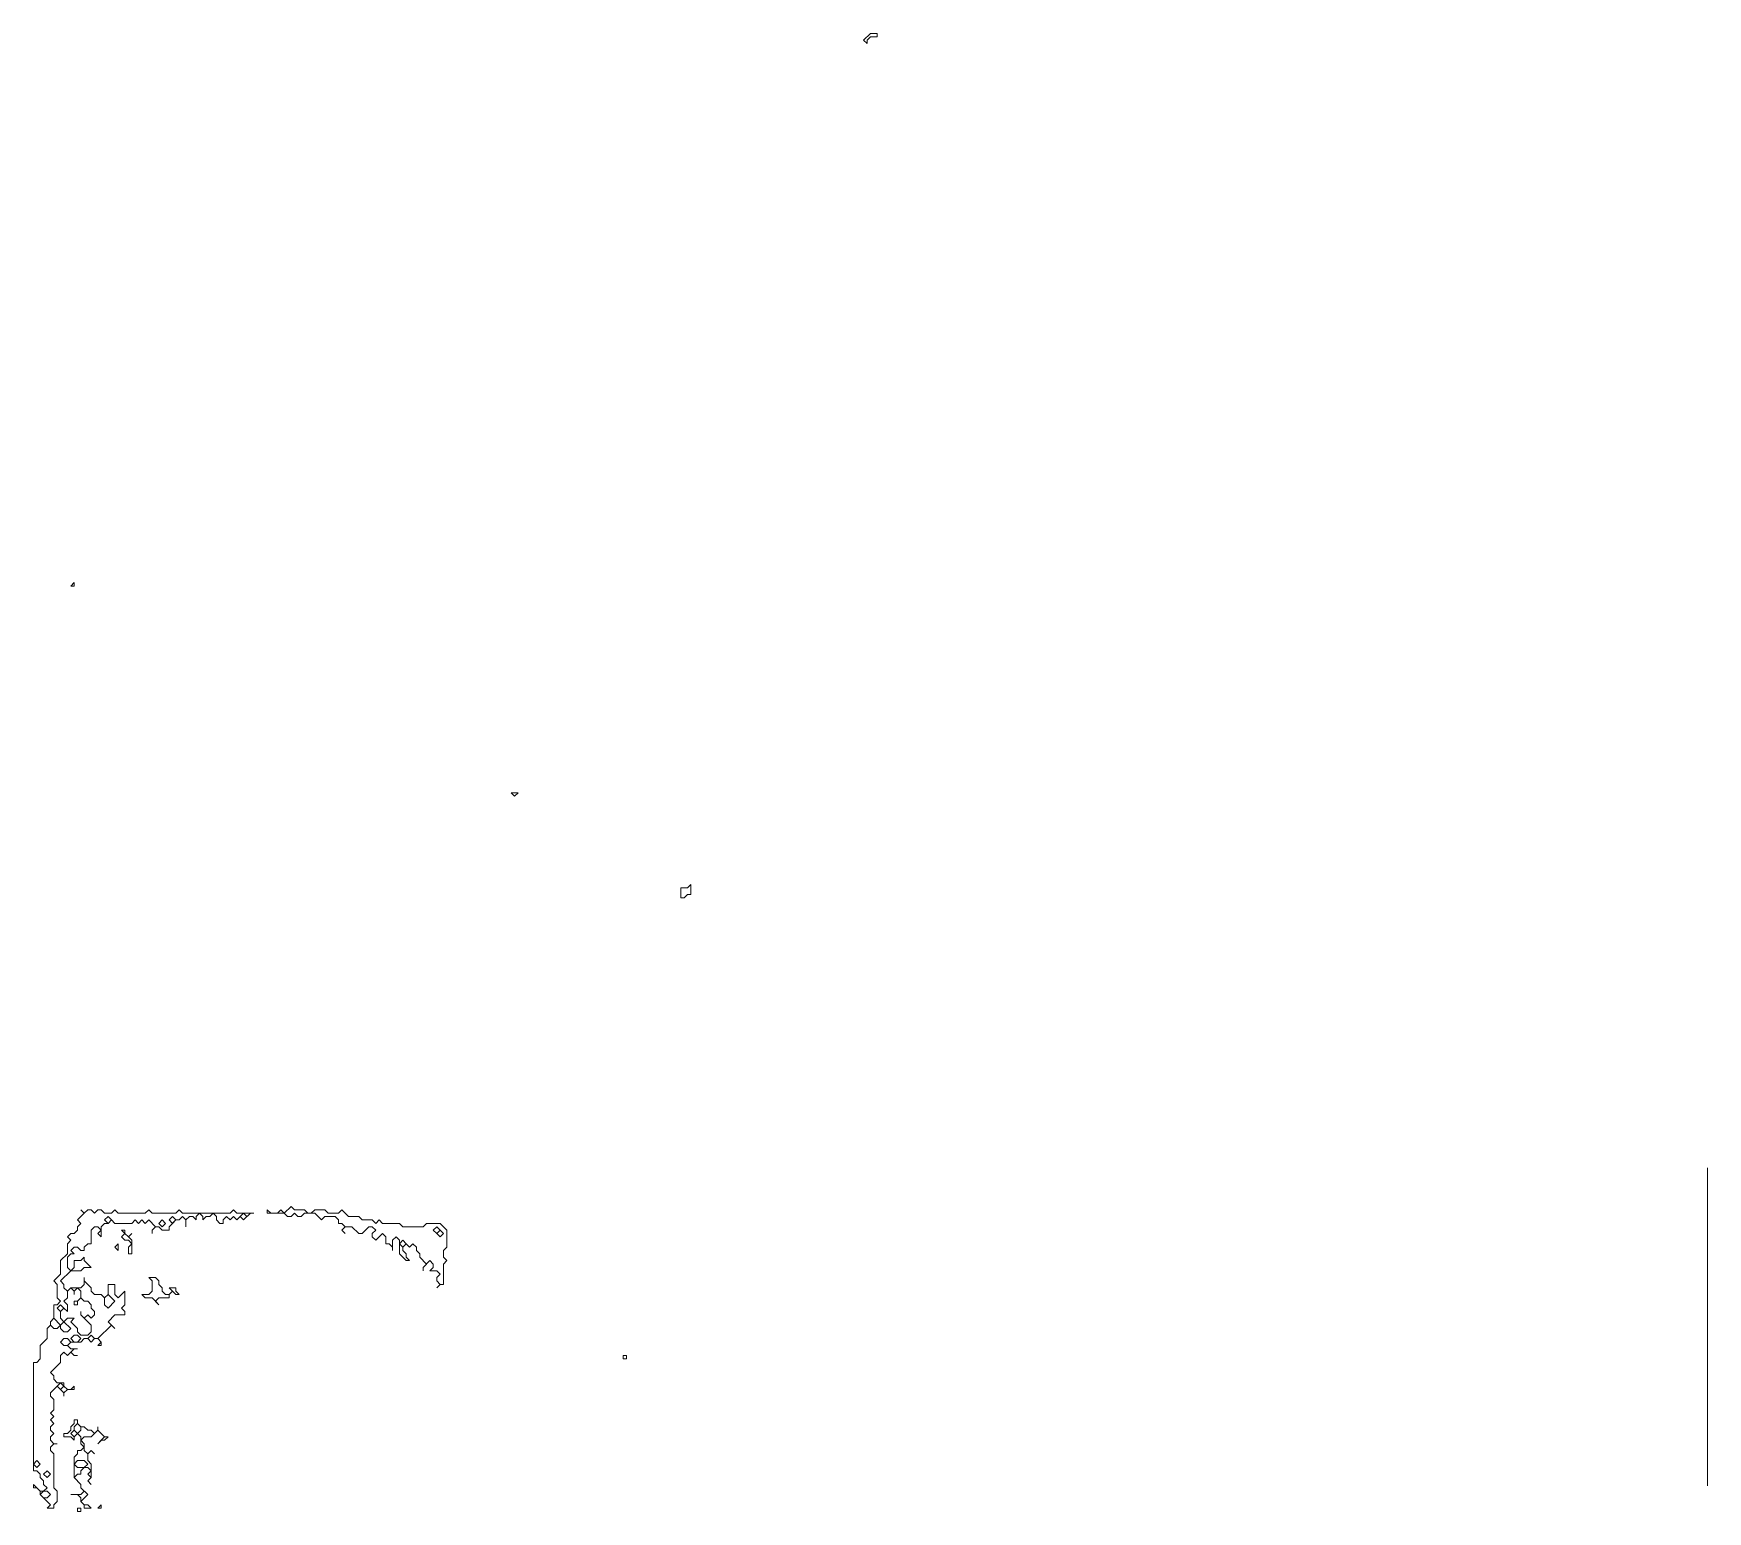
# Model space of a CAD drawing. Extents: x 10 to 1972, y 10 to 1392.
# Drawn here: x 10 to 504, y 10 to 446 of the extents above; entities that cross this region are included whole.
import ezdxf

# ---------------------------------------------------------------- set-up
doc = ezdxf.new("R2010")
doc.units = 0
for name, color, linetype, lineweight in [('TRACE_CURVE', 6, 'Continuous', 0), ('TRACE_STRAIGHT', 5, 'Continuous', 0), ('TRACE_TEXT_SYMBOL', 6, 'Continuous', 0)]:
    doc.layers.add(name, color=color, linetype=linetype, lineweight=lineweight)

msp = doc.modelspace()

# ---------------------------------------------------------------- linework, layer by layer
at = {"layer": 'TRACE_CURVE', "color": 6}
for points in [[(24, 99), (25, 98), (23, 96), (24, 95), (23, 94), (23, 93), (22, 92), (21, 92), (20, 91), (21, 90), (20, 89), (20, 86), (18, 84), (18, 80), (16, 78), (17, 77), (17, 73), (18, 72), (17, 71), (16, 71), (16, 67), (15, 66), (15, 65), (14, 64), (14, 61), (12, 59), (12, 55), (11, 54), (10, 54), (10, 22), (11, 22), (12, 21), (12, 20), (13, 19), (13, 18), (14, 17), (13, 16), (12, 16), (10, 18), (10, 17), (11, 17), (12, 16), (12, 15), (15, 12), (14, 11), (16, 11), (16, 12), (17, 13), (17, 16), (16, 17), (16, 27), (15, 28), (15, 29), (16, 30), (17, 30), (16, 30), (15, 31), (15, 32), (16, 33), (15, 34), (15, 35), (16, 36), (15, 37), (16, 38)], [(55, 94), (55, 96), (56, 97), (57, 97), (58, 96), (58, 97), (59, 98), (60, 97), (60, 96), (61, 97), (62, 97), (63, 98), (64, 97), (64, 96), (65, 95), (66, 95), (66, 96), (67, 97), (68, 96), (69, 97), (70, 96), (71, 97), (72, 96), (74, 98), (75, 98), (70, 98), (69, 99), (68, 98), (54, 98), (53, 99), (52, 98), (45, 98), (44, 99), (43, 98), (35, 98), (34, 99), (33, 98), (31, 98), (30, 99), (29, 99), (28, 98), (27, 99), (26, 99), (25, 98), (24, 99)], [(27, 75), (27, 76), (25, 78), (25, 79), (25, 77), (24, 76), (21, 76), (20, 75), (19, 76), (19, 77), (18, 78), (21, 81), (24, 81), (25, 82), (27, 82), (25, 84), (25, 85), (24, 84), (22, 84), (22, 82), (21, 81), (20, 82), (20, 85), (21, 86), (22, 86), (21, 87), (22, 88), (23, 88), (24, 87), (25, 87), (25, 88), (26, 89), (27, 89), (27, 93), (28, 94), (29, 94), (30, 93), (29, 92), (30, 91), (30, 94), (31, 95), (32, 95), (33, 96), (34, 95), (39, 95), (40, 96), (41, 95), (42, 96), (43, 95), (44, 96), (46, 94), (45, 93), (45, 92), (45, 93), (46, 94), (47, 94), (48, 93), (50, 93), (50, 94), (52, 96), (53, 96), (54, 97), (55, 96), (55, 94)], [(16, 38), (15, 39), (16, 40), (16, 43), (15, 44), (15, 45), (17, 47), (19, 45), (19, 44), (19, 45), (20, 46), (22, 46), (22, 47), (21, 46), (20, 46), (19, 47), (19, 48), (17, 48), (16, 49), (16, 50), (15, 51), (18, 54), (18, 56), (19, 57), (20, 56), (21, 57), (22, 56), (23, 56), (22, 56), (21, 57), (22, 58), (23, 58), (21, 58), (20, 59), (21, 60), (24, 60), (25, 61), (26, 61), (27, 60), (28, 61), (29, 61), (30, 60), (29, 59), (30, 59), (30, 60), (29, 61), (33, 65), (34, 64), (32, 66), (34, 68), (37, 68), (37, 69), (36, 70), (37, 71), (37, 75), (35, 73), (34, 74), (34, 77), (32, 77), (32, 74), (31, 73), (30, 74), (28, 74), (27, 75)]]:
    msp.add_lwpolyline(points, dxfattribs=at)
for points in [[(31, 96), (32, 97), (33, 96), (32, 95)], [(47, 95), (48, 96), (49, 95), (48, 94)], [(50, 96), (51, 97), (52, 96), (51, 95)], [(71, 97), (72, 98), (73, 97), (72, 96)], [(20, 75), (21, 76), (22, 75), (22, 74), (22, 75), (23, 76), (24, 75), (24, 73), (23, 72), (22, 72), (22, 71), (23, 71), (23, 72), (24, 73), (25, 72), (26, 72), (27, 71), (27, 70), (28, 69), (28, 68), (27, 67), (26, 68), (25, 67), (24, 68), (24, 69), (24, 68), (27, 65), (27, 63), (26, 62), (24, 62), (23, 63), (23, 64), (21, 66), (22, 67), (20, 67), (19, 66), (18, 67), (18, 69), (19, 70), (20, 69), (20, 71), (19, 72), (20, 73)], [(17, 70), (18, 71), (19, 70), (18, 69)], [(31, 73), (32, 74), (34, 72), (32, 70), (31, 71)], [(15, 66), (16, 67), (18, 65), (17, 64), (16, 64), (15, 65)], [(18, 65), (19, 66), (21, 64), (20, 63), (19, 63), (18, 64)], [(18, 60), (19, 61), (20, 61), (21, 60), (20, 59), (19, 59)], [(21, 61), (22, 62), (23, 62), (24, 61), (23, 60), (22, 60)], [(26, 61), (27, 62), (28, 61), (27, 60)], [(17, 47), (18, 48), (19, 47), (18, 46)], [(18, 46), (19, 47), (20, 46), (19, 45)], [(10, 24), (11, 25), (12, 24), (11, 23)], [(13, 21), (14, 22), (15, 21), (14, 20)], [(12, 15), (13, 16), (14, 16), (15, 15), (14, 14), (13, 14)]]:
    msp.add_lwpolyline(points, close=True, dxfattribs=at)
at = {"layer": 'TRACE_STRAIGHT', "color": 5}
msp.add_line((504.04, 17.62), (504.04, 111.38), dxfattribs=at)
at = {"layer": 'TRACE_TEXT_SYMBOL', "color": 6}
for points in [[(257, 446), (255, 444), (256, 443), (256, 444), (257, 445), (259, 445), (259, 446)], [(22, 284), (21, 283), (22, 283)], [(151, 222), (152, 221), (153, 222)], [(204, 195), (203, 194), (201, 194), (201, 191), (202, 191), (203, 192), (204, 192)], [(128, 93), (129, 94), (130, 93), (129, 92)], [(35, 89), (34, 88), (35, 87)], [(36, 93), (37, 92), (36, 91), (37, 90), (38, 90), (39, 89), (38, 88), (38, 86), (39, 86), (39, 90), (38, 91), (39, 92), (38, 91), (37, 92), (37, 93)], [(118, 89), (119, 90), (120, 89), (119, 88)], [(129, 92), (130, 93), (131, 92), (130, 91)], [(44, 79), (45, 78), (45, 75), (44, 74), (42, 74), (43, 73), (45, 73), (47, 71), (46, 72), (47, 73), (50, 73), (50, 74), (51, 75), (52, 74), (53, 74), (52, 75), (52, 76), (50, 76), (51, 75), (50, 74), (49, 74), (48, 75), (48, 76), (47, 77), (47, 78), (46, 79)], [(184, 56), (184, 55), (185, 55), (185, 56)], [(22, 35), (23, 36), (24, 35), (24, 34), (23, 33), (22, 34)], [(21, 33), (22, 34), (23, 33), (22, 32)], [(22, 24), (23, 25), (25, 25), (26, 24), (25, 23), (23, 23)], [(23, 11), (24, 11), (24, 10), (23, 10)], [(30, 12), (29, 11), (30, 11)]]:
    msp.add_lwpolyline(points, close=True, dxfattribs=at)
for points in [[(86, 100), (84, 98), (83, 99), (82, 98), (80, 98), (79, 99), (79, 98), (84, 98), (85, 97), (86, 97), (87, 98), (88, 97), (89, 97), (90, 98), (93, 98), (95, 96), (96, 97), (99, 97), (100, 96), (100, 95), (101, 95), (102, 94), (101, 93), (102, 92), (101, 93), (102, 94), (104, 94), (106, 92), (107, 92), (109, 94), (110, 94), (111, 93), (110, 92), (110, 91), (111, 90), (113, 92), (114, 91), (114, 89), (115, 89), (116, 88), (116, 87), (116, 90), (117, 91), (118, 90), (118, 86), (120, 84), (121, 84), (120, 85), (120, 86), (119, 87), (119, 88), (120, 89), (121, 88), (122, 89), (123, 88), (123, 87), (124, 86), (124, 85), (126, 83), (125, 82), (125, 81), (125, 82), (127, 84), (128, 83)], [(128, 83), (128, 82), (127, 81), (129, 81), (130, 80), (129, 79), (129, 78), (130, 77), (129, 76), (130, 77), (131, 77), (131, 83), (132, 84), (131, 85), (131, 87), (132, 88), (132, 93), (130, 95), (126, 95), (125, 94), (119, 94), (118, 95), (113, 95), (112, 96), (111, 95), (110, 96), (107, 96), (106, 97), (103, 97), (101, 99), (100, 98), (97, 98), (96, 99), (93, 99), (92, 98), (91, 98), (90, 99), (87, 99), (86, 100)], [(22, 37), (22, 36), (21, 35), (21, 34), (20, 33), (19, 33), (19, 32), (21, 32), (22, 31), (22, 32), (23, 33), (24, 32), (24, 30), (25, 29), (24, 28), (23, 28), (23, 27), (22, 26), (22, 20), (24, 18), (24, 17), (25, 16), (24, 15), (21, 15), (23, 15), (24, 14), (24, 13), (25, 12), (25, 11), (27, 11), (26, 12), (25, 12), (24, 13), (26, 15), (24, 17), (24, 18), (22, 20), (23, 21), (24, 21), (24, 22), (25, 23), (26, 23), (27, 22), (26, 21), (27, 20), (26, 19), (27, 18), (26, 19), (27, 20), (27, 24), (26, 25), (26, 27), (27, 28), (28, 27), (27, 28), (26, 27), (25, 28), (25, 30), (24, 31), (25, 32), (27, 32), (29, 34), (31, 32), (29, 30)], [(29, 30), (30, 31), (31, 31), (32, 32), (31, 32), (29, 34), (29, 35), (29, 34), (28, 33), (27, 34), (26, 34), (25, 35), (24, 35), (23, 36), (23, 37), (22, 37)]]:
    msp.add_lwpolyline(points, dxfattribs=at)

doc.saveas('drawing.dxf')
